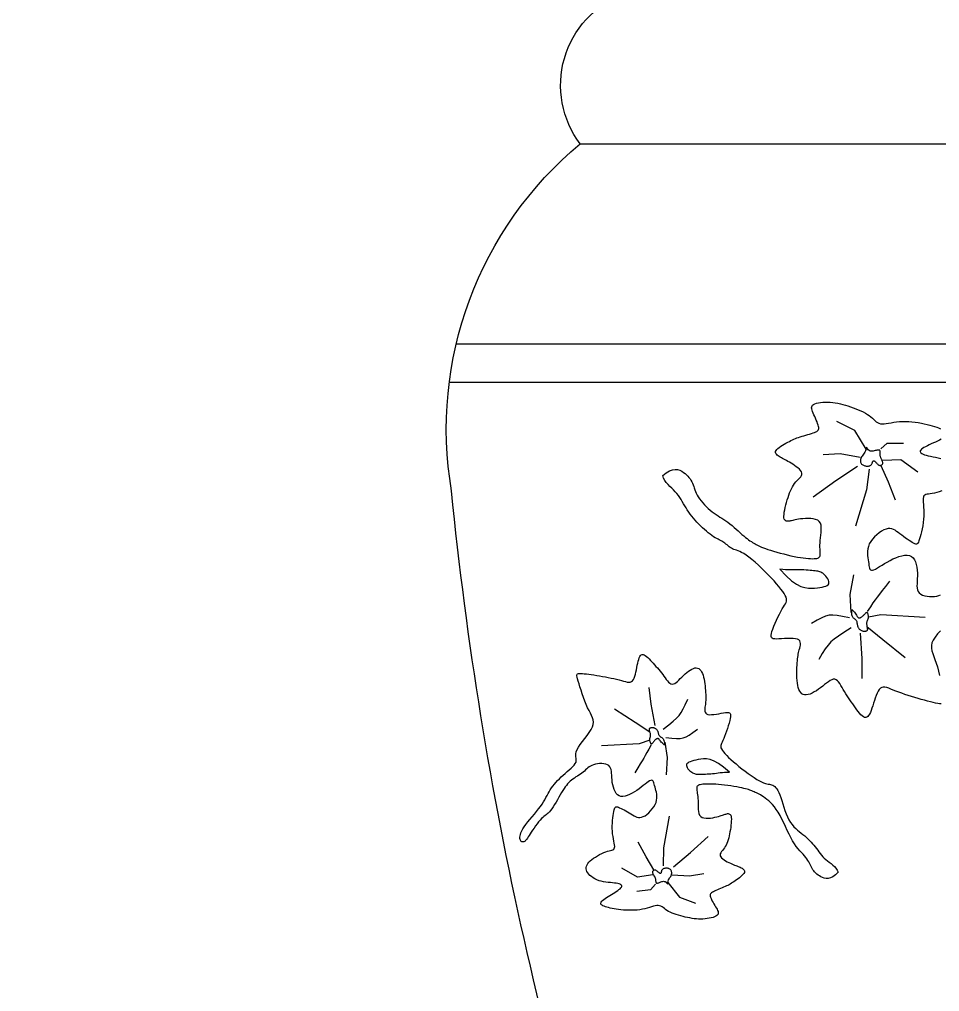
# Model space of a CAD drawing. Extents: x 334 to 2803, y 1760 to 5162.
# Drawn here: x 1156.3 to 1275, y 2447 to 2572.2 of the extents above; entities that cross this region are included whole.
import ezdxf

# ---------------------------------------------------------------- set-up
doc = ezdxf.new("R2010")
doc.units = 0
doc.header["$LTSCALE"] = 10
doc.header["$MEASUREMENT"] = 0
for name, color, linetype in [('3', 3, 'CONTINUOUS'), ('4', 4, 'CONTINUOUS'), ('BH', 3, 'CONTINUOUS')]:
    doc.layers.add(name, color=color, linetype=linetype)

# ---------------------------------------------------------------- blocks, each defined once
blk = doc.blocks.new('FH12E026')
at = {"layer": '3'}
for p, q in [((30.093, 151.967), (77.845, 151.967)), ((20.097, 135.87), (87.841, 135.87)), ((19.536, 132.781), (88.402, 132.781))]:
    blk.add_line(p, q, dxfattribs=at)
for points in [[(36.736, 125.249), (37.022, 125.479), (37.283, 125.631), (37.52, 125.716), (37.735, 125.744), (37.929, 125.726), (38.105, 125.673), (38.264, 125.595), (38.407, 125.503), (38.537, 125.406), (38.653, 125.306), (38.758, 125.202), (38.852, 125.095), (38.936, 124.985), (39.01, 124.871), (39.076, 124.753), (39.134, 124.632), (39.185, 124.508), (39.233, 124.38), (39.28, 124.249), (39.329, 124.114), (39.383, 123.974), (39.445, 123.831), (39.519, 123.683), (39.606, 123.531), (39.71, 123.375), (39.828, 123.217), (39.959, 123.058), (40.1, 122.901), (40.249, 122.748), (40.403, 122.601), (40.561, 122.462), (40.72, 122.334), (40.879, 122.217), (41.037, 122.109), (41.194, 122.008), (41.352, 121.91), (41.51, 121.812), (41.669, 121.711), (41.83, 121.603), (41.992, 121.487), (42.156, 121.358), (42.322, 121.221), (42.487, 121.078), (42.651, 120.932), (42.811, 120.786), (42.968, 120.644), (43.119, 120.51), (43.264, 120.386), (43.401, 120.274), (43.53, 120.175), (43.653, 120.087), (43.769, 120.007), (43.88, 119.936), (43.986, 119.872), (44.087, 119.812), (44.184, 119.756), (44.279, 119.703), (44.374, 119.651), (44.474, 119.599), (44.584, 119.546), (44.707, 119.492), (44.848, 119.435), (45.012, 119.374), (45.201, 119.309), (45.42, 119.238), (45.664, 119.164), (45.927, 119.087), (46.204, 119.011), (46.488, 118.936), (46.775, 118.865), (47.059, 118.799), (47.333, 118.74), (47.594, 118.69), (47.839, 118.649), (48.067, 118.616), (48.279, 118.59), (48.474, 118.572), (48.65, 118.561), (48.807, 118.557), (48.944, 118.559), (49.061, 118.566), (49.159, 118.581), (49.24, 118.603), (49.304, 118.634), (49.354, 118.676), (49.39, 118.729), (49.414, 118.794), (49.428, 118.873), (49.433, 118.967), (49.432, 119.075), (49.426, 119.198), (49.419, 119.334), (49.413, 119.486), (49.411, 119.651), (49.415, 119.83), (49.428, 120.023), (49.451, 120.228), (49.478, 120.441), (49.503, 120.656), (49.519, 120.867), (49.519, 121.067), (49.496, 121.251), (49.444, 121.413), (49.356, 121.547), (49.227, 121.649), (49.063, 121.72), (48.873, 121.766), (48.667, 121.791), (48.452, 121.797), (48.237, 121.79), (48.03, 121.774), (47.842, 121.753), (47.677, 121.73), (47.535, 121.706), (47.413, 121.682), (47.306, 121.659), (47.212, 121.637), (47.126, 121.617), (47.047, 121.599), (46.97, 121.583), (46.892, 121.572), (46.816, 121.567), (46.743, 121.572), (46.676, 121.589), (46.617, 121.623), (46.568, 121.675), (46.531, 121.75), (46.509, 121.85), (46.504, 121.976), (46.514, 122.127), (46.536, 122.298), (46.57, 122.483), (46.613, 122.68), (46.663, 122.882), (46.718, 123.087), (46.776, 123.289), (46.836, 123.485), (46.898, 123.674), (46.963, 123.855), (47.032, 124.027), (47.106, 124.191), (47.186, 124.344), (47.274, 124.488), (47.369, 124.62), (47.473, 124.742), (47.579, 124.854), (47.683, 124.959), (47.778, 125.059), (47.858, 125.155), (47.918, 125.25), (47.951, 125.345), (47.951, 125.443), (47.914, 125.545), (47.845, 125.649), (47.749, 125.755), (47.633, 125.86), (47.502, 125.963), (47.361, 126.062), (47.219, 126.156), (47.079, 126.242), (46.947, 126.319), (46.823, 126.389), (46.707, 126.452), (46.597, 126.511), (46.493, 126.566), (46.394, 126.619), (46.299, 126.672), (46.207, 126.725), (46.118, 126.781), (46.034, 126.839), (45.961, 126.9), (45.901, 126.964), (45.858, 127.032), (45.835, 127.103), (45.837, 127.178), (45.868, 127.258), (45.928, 127.342), (46.015, 127.428), (46.124, 127.517), (46.249, 127.606), (46.386, 127.693), (46.528, 127.778), (46.672, 127.86), (46.812, 127.935), (46.944, 128.005), (47.07, 128.068), (47.191, 128.126), (47.31, 128.18), (47.43, 128.231), (47.553, 128.279), (47.681, 128.325), (47.818, 128.371), (47.963, 128.416), (48.115, 128.461), (48.27, 128.506), (48.425, 128.551), (48.575, 128.595), (48.718, 128.638), (48.851, 128.68), (48.968, 128.722), (49.068, 128.762), (49.15, 128.804), (49.215, 128.849), (49.263, 128.9), (49.295, 128.959), (49.31, 129.028), (49.31, 129.11), (49.295, 129.206), (49.265, 129.318), (49.224, 129.444), (49.173, 129.579), (49.115, 129.721), (49.053, 129.866), (48.99, 130.011), (48.929, 130.15), (48.871, 130.283), (48.821, 130.404), (48.78, 130.515), (48.751, 130.615), (48.738, 130.706), (48.743, 130.788), (48.769, 130.861), (48.819, 130.926), (48.895, 130.984), (49, 131.035), (49.131, 131.079), (49.284, 131.115), (49.454, 131.143), (49.639, 131.163), (49.834, 131.173), (50.035, 131.174), (50.24, 131.166), (50.444, 131.147), (50.647, 131.119), (50.85, 131.082), (51.053, 131.037), (51.256, 130.985), (51.461, 130.926), (51.667, 130.861), (51.875, 130.791), (52.084, 130.716), (52.294, 130.637), (52.5, 130.553), (52.7, 130.466), (52.892, 130.374), (53.072, 130.279), (53.239, 130.18), (53.389, 130.077), (53.521, 129.971), (53.638, 129.866), (53.745, 129.764), (53.846, 129.669), (53.946, 129.583), (54.05, 129.512), (54.161, 129.458), (54.285, 129.424), (54.425, 129.412), (54.581, 129.42), (54.753, 129.442), (54.939, 129.473), (55.139, 129.51), (55.351, 129.548), (55.575, 129.581), (55.811, 129.605), (56.056, 129.617), (56.309, 129.616), (56.566, 129.604), (56.825, 129.582), (57.083, 129.552), (57.337, 129.515), (57.584, 129.472), (57.821, 129.424), (58.047, 129.372), (58.259, 129.318), (58.459, 129.261), (58.645, 129.203), (58.818, 129.143), (58.976, 129.083), (59.121, 129.023)], [(59.188, 128.186), (59.04, 128.109), (58.881, 128.031), (58.716, 127.952), (58.548, 127.875), (58.381, 127.798), (58.219, 127.723), (58.064, 127.649), (57.921, 127.577), (57.793, 127.506), (57.683, 127.438), (57.594, 127.371), (57.531, 127.306), (57.495, 127.244), (57.487, 127.184), (57.505, 127.127), (57.55, 127.072), (57.621, 127.02), (57.716, 126.971), (57.836, 126.925), (57.979, 126.883), (58.144, 126.843), (58.327, 126.805), (58.525, 126.765), (58.731, 126.721), (58.943, 126.671), (59.156, 126.612)], [(59.227, 124.023), (59.021, 123.947), (58.822, 123.883), (58.633, 123.834), (58.459, 123.8), (58.302, 123.778), (58.163, 123.76), (58.041, 123.742), (57.938, 123.715), (57.855, 123.676), (57.791, 123.616), (57.749, 123.531), (57.727, 123.416), (57.722, 123.272), (57.729, 123.103), (57.744, 122.911), (57.762, 122.7), (57.778, 122.473), (57.787, 122.233), (57.785, 121.983), (57.768, 121.726), (57.739, 121.467), (57.698, 121.211), (57.65, 120.963), (57.597, 120.728), (57.542, 120.509), (57.486, 120.313), (57.434, 120.144), (57.386, 120.005), (57.341, 119.897), (57.296, 119.817), (57.248, 119.764), (57.193, 119.737), (57.129, 119.734), (57.053, 119.753), (56.962, 119.793), (56.853, 119.852), (56.73, 119.927), (56.595, 120.016), (56.451, 120.115), (56.303, 120.221), (56.153, 120.332), (56.004, 120.444), (55.859, 120.555), (55.722, 120.661), (55.59, 120.758), (55.459, 120.843), (55.328, 120.912), (55.193, 120.96), (55.05, 120.984), (54.898, 120.979), (54.733, 120.942), (54.554, 120.87), (54.365, 120.767), (54.172, 120.637), (53.984, 120.484), (53.804, 120.314), (53.641, 120.131), (53.501, 119.939), (53.389, 119.744), (53.31, 119.55), (53.262, 119.358), (53.238, 119.169), (53.234, 118.984), (53.245, 118.804), (53.266, 118.63), (53.291, 118.463), (53.316, 118.305), (53.337, 118.155), (53.355, 118.018), (53.376, 117.897), (53.402, 117.793), (53.438, 117.712), (53.488, 117.655), (53.555, 117.625), (53.643, 117.627), (53.755, 117.661), (53.89, 117.724), (54.046, 117.811), (54.22, 117.916), (54.411, 118.034), (54.616, 118.16), (54.833, 118.288), (55.06, 118.413), (55.295, 118.531), (55.533, 118.636), (55.77, 118.724), (56.002, 118.79), (56.223, 118.829), (56.429, 118.837), (56.617, 118.809), (56.78, 118.74), (56.916, 118.628), (57.026, 118.477), (57.112, 118.296), (57.176, 118.09), (57.222, 117.867), (57.25, 117.634), (57.263, 117.399), (57.264, 117.167), (57.256, 116.946), (57.243, 116.738), (57.232, 116.542), (57.228, 116.361), (57.238, 116.195), (57.268, 116.046), (57.323, 115.914), (57.41, 115.8), (57.532, 115.705), (57.684, 115.629), (57.859, 115.572), (58.05, 115.532), (58.249, 115.51), (58.45, 115.506), (58.645, 115.518), (58.827, 115.546), (58.99, 115.59), (59.136, 115.647)], [(59.125, 112.749), (58.893, 112.491), (58.691, 112.24), (58.536, 112.001), (58.438, 111.777), (58.393, 111.564), (58.393, 111.355), (58.43, 111.143), (58.495, 110.924), (58.58, 110.689), (58.677, 110.433), (58.778, 110.15), (58.876, 109.835), (58.968, 109.497), (59.054, 109.146)], [(59.178, 106.859), (59.051, 106.873), (58.897, 106.899), (58.721, 106.933), (58.524, 106.977), (58.309, 107.028), (58.078, 107.087), (57.834, 107.152), (57.579, 107.222), (57.317, 107.297), (57.05, 107.375), (56.781, 107.457), (56.515, 107.541), (56.253, 107.627), (56, 107.714), (55.759, 107.801), (55.532, 107.887), (55.323, 107.972), (55.131, 108.051), (54.956, 108.118), (54.795, 108.17), (54.649, 108.201), (54.516, 108.205), (54.395, 108.179), (54.285, 108.117), (54.185, 108.016), (54.095, 107.881), (54.012, 107.718), (53.935, 107.533), (53.864, 107.334), (53.796, 107.127), (53.731, 106.918), (53.667, 106.714), (53.604, 106.52), (53.539, 106.341), (53.473, 106.181), (53.405, 106.041), (53.335, 105.925), (53.26, 105.837), (53.182, 105.781), (53.098, 105.758), (53.009, 105.771), (52.915, 105.818), (52.816, 105.893), (52.713, 105.992), (52.607, 106.112), (52.499, 106.246), (52.387, 106.392), (52.274, 106.544), (52.16, 106.7), (52.046, 106.857), (51.932, 107.017), (51.819, 107.18), (51.707, 107.344), (51.598, 107.511), (51.492, 107.68), (51.39, 107.851), (51.292, 108.024), (51.197, 108.193), (51.104, 108.354), (51.01, 108.501), (50.915, 108.629), (50.816, 108.732), (50.713, 108.805), (50.603, 108.843), (50.486, 108.842), (50.36, 108.805), (50.228, 108.739), (50.088, 108.65), (49.942, 108.542), (49.789, 108.421), (49.63, 108.294), (49.465, 108.166), (49.294, 108.041), (49.121, 107.925), (48.947, 107.82), (48.776, 107.73), (48.61, 107.658), (48.451, 107.608), (48.303, 107.582), (48.169, 107.585), (48.049, 107.618), (47.945, 107.681), (47.855, 107.771), (47.778, 107.886), (47.714, 108.022), (47.661, 108.179), (47.619, 108.352), (47.587, 108.541), (47.565, 108.741), (47.55, 108.951), (47.542, 109.165), (47.54, 109.38), (47.544, 109.592), (47.552, 109.798), (47.562, 109.993), (47.575, 110.174), (47.59, 110.338), (47.605, 110.487), (47.623, 110.623), (47.642, 110.75), (47.664, 110.871), (47.688, 110.989), (47.715, 111.106), (47.745, 111.227), (47.777, 111.351), (47.807, 111.478), (47.828, 111.603), (47.834, 111.723), (47.819, 111.833), (47.777, 111.931), (47.702, 112.012), (47.587, 112.074), (47.43, 112.112), (47.238, 112.132), (47.02, 112.136), (46.788, 112.13), (46.551, 112.117), (46.32, 112.102), (46.105, 112.091), (45.916, 112.086), (45.761, 112.092), (45.641, 112.112), (45.553, 112.149), (45.497, 112.207), (45.469, 112.287), (45.468, 112.392), (45.493, 112.526), (45.541, 112.691), (45.61, 112.888), (45.697, 113.11), (45.797, 113.35), (45.907, 113.598), (46.023, 113.846), (46.14, 114.086), (46.255, 114.308), (46.364, 114.505), (46.463, 114.671), (46.55, 114.809), (46.621, 114.927), (46.676, 115.032), (46.711, 115.129), (46.725, 115.227), (46.715, 115.331), (46.679, 115.449), (46.615, 115.586), (46.524, 115.742), (46.407, 115.916), (46.266, 116.107), (46.101, 116.313), (45.914, 116.533), (45.707, 116.766), (45.48, 117.01), (45.236, 117.264), (44.979, 117.522), (44.714, 117.778), (44.448, 118.028), (44.184, 118.264), (43.93, 118.482), (43.69, 118.675), (43.47, 118.837), (43.273, 118.965), (43.098, 119.063), (42.943, 119.136), (42.805, 119.191), (42.681, 119.233), (42.569, 119.269), (42.465, 119.304), (42.367, 119.345), (42.274, 119.396), (42.183, 119.455), (42.094, 119.521), (42.007, 119.592), (41.921, 119.663), (41.836, 119.735), (41.751, 119.803), (41.665, 119.865), (41.578, 119.921), (41.489, 119.971), (41.396, 120.019), (41.299, 120.068), (41.196, 120.12), (41.086, 120.178), (40.968, 120.246), (40.841, 120.325), (40.705, 120.418), (40.56, 120.525), (40.409, 120.643), (40.254, 120.771), (40.097, 120.908), (39.939, 121.052), (39.783, 121.201), (39.63, 121.354), (39.483, 121.509), (39.342, 121.666), (39.206, 121.826), (39.076, 121.987), (38.952, 122.15), (38.833, 122.315), (38.72, 122.481), (38.613, 122.648), (38.511, 122.816), (38.412, 122.985), (38.314, 123.153), (38.215, 123.319), (38.111, 123.482), (38.002, 123.643), (37.883, 123.798), (37.753, 123.949), (37.611, 124.094), (37.461, 124.236), (37.31, 124.38), (37.163, 124.529), (37.026, 124.686), (36.905, 124.856), (36.806, 125.043), (36.736, 125.249)], [(53.147, 127.374), (52.214, 128.879), (50.761, 129.605)], [(54.321, 127.391), (54.83, 127.863), (56.138, 127.863)], [(52.644, 126.697), (51.051, 126.992), (49.671, 126.919)], [(53.173, 127.534), (53.138, 127.377), (53.093, 127.246), (53.039, 127.136), (52.98, 127.043), (52.92, 126.962), (52.86, 126.891), (52.805, 126.823), (52.758, 126.757), (52.721, 126.688), (52.694, 126.616), (52.677, 126.544), (52.669, 126.473), (52.671, 126.404), (52.682, 126.338), (52.701, 126.277), (52.729, 126.223), (52.764, 126.176), (52.807, 126.136), (52.855, 126.103), (52.908, 126.076), (52.964, 126.055), (53.023, 126.038), (53.083, 126.027), (53.143, 126.019), (53.203, 126.015), (53.261, 126.014), (53.316, 126.018), (53.369, 126.026), (53.419, 126.039), (53.464, 126.057), (53.505, 126.081), (53.539, 126.11), (53.568, 126.145), (53.592, 126.185), (53.611, 126.226), (53.628, 126.269), (53.643, 126.31), (53.657, 126.348), (53.671, 126.381), (53.687, 126.408), (53.706, 126.426), (53.727, 126.436), (53.75, 126.438), (53.775, 126.433), (53.802, 126.421), (53.83, 126.403), (53.86, 126.378), (53.892, 126.348), (53.924, 126.312), (53.957, 126.274), (53.992, 126.234), (54.027, 126.194), (54.065, 126.157), (54.103, 126.124), (54.144, 126.097), (54.186, 126.079), (54.229, 126.07), (54.273, 126.07), (54.316, 126.078), (54.357, 126.095), (54.393, 126.117), (54.424, 126.146), (54.448, 126.18), (54.464, 126.218), (54.471, 126.259), (54.469, 126.302), (54.46, 126.348), (54.446, 126.395), (54.428, 126.443), (54.407, 126.491), (54.385, 126.538), (54.364, 126.584), (54.343, 126.628), (54.325, 126.67), (54.308, 126.712), (54.294, 126.754), (54.283, 126.796), (54.274, 126.84), (54.267, 126.885), (54.264, 126.933), (54.264, 126.983), (54.266, 127.035), (54.267, 127.087), (54.268, 127.136), (54.265, 127.182), (54.258, 127.224), (54.245, 127.258), (54.224, 127.284), (54.194, 127.3), (54.156, 127.308), (54.11, 127.308), (54.057, 127.301), (53.998, 127.29), (53.932, 127.275), (53.861, 127.258), (53.786, 127.24), (53.707, 127.222), (53.626, 127.21), (53.543, 127.208), (53.462, 127.222), (53.382, 127.256), (53.307, 127.316), (53.236, 127.407), (53.173, 127.534)], [(54.467, 126.483), (55.92, 126.556), (57.301, 125.54)], [(52.432, 125.975), (50.688, 124.814), (48.871, 123.507)], [(53.377, 125.758), (53.159, 124.088), (52.287, 121.184)], [(54.321, 126.048), (54.903, 124.741), (55.484, 123.289)], [(46.182, 117.7), (46.674, 117.174), (47.115, 116.783), (47.512, 116.507), (47.867, 116.327), (48.188, 116.225), (48.477, 116.181), (48.739, 116.177), (48.98, 116.193), (49.203, 116.215), (49.407, 116.239), (49.589, 116.269), (49.749, 116.304), (49.884, 116.348), (49.992, 116.4), (50.071, 116.463), (50.119, 116.538), (50.135, 116.626), (50.123, 116.724), (50.087, 116.828), (50.032, 116.934), (49.964, 117.04), (49.885, 117.14), (49.802, 117.233), (49.719, 117.312), (49.639, 117.377), (49.562, 117.429), (49.484, 117.468), (49.404, 117.498), (49.32, 117.521), (49.228, 117.539), (49.128, 117.553), (49.017, 117.567), (48.892, 117.581), (48.755, 117.595), (48.608, 117.61), (48.453, 117.623), (48.29, 117.635), (48.122, 117.646), (47.949, 117.653), (47.775, 117.657), (47.6, 117.658), (47.422, 117.656), (47.239, 117.654), (47.049, 117.653), (46.851, 117.656), (46.642, 117.663), (46.42, 117.677), (46.182, 117.7)], [(51.923, 114.215), (51.851, 115.667), (52.141, 117.264)], [(53.235, 114.307), (53.5, 114.687), (53.711, 114.988), (53.89, 115.239), (54.058, 115.47), (54.237, 115.708), (54.447, 115.983), (54.711, 116.322), (55.048, 116.756)], [(51.978, 114.477), (52.093, 114.356), (52.183, 114.25), (52.253, 114.158), (52.307, 114.079), (52.347, 114.011), (52.378, 113.954), (52.404, 113.908), (52.428, 113.87), (52.453, 113.841), (52.481, 113.819), (52.51, 113.804), (52.541, 113.795), (52.573, 113.793), (52.605, 113.795), (52.639, 113.802), (52.673, 113.813), (52.707, 113.828), (52.741, 113.846), (52.775, 113.868), (52.809, 113.892), (52.843, 113.92), (52.878, 113.951), (52.912, 113.984), (52.947, 114.02), (52.981, 114.059), (53.015, 114.098), (53.048, 114.136), (53.081, 114.17), (53.112, 114.198), (53.141, 114.219), (53.167, 114.231), (53.192, 114.23), (53.213, 114.217), (53.232, 114.192), (53.248, 114.158), (53.262, 114.117), (53.273, 114.071), (53.281, 114.023), (53.288, 113.973), (53.292, 113.926), (53.294, 113.882), (53.294, 113.841), (53.292, 113.804), (53.288, 113.768), (53.282, 113.735), (53.274, 113.703), (53.265, 113.672), (53.253, 113.641), (53.24, 113.61), (53.225, 113.578), (53.211, 113.545), (53.197, 113.51), (53.186, 113.473), (53.176, 113.432), (53.17, 113.388), (53.168, 113.339), (53.171, 113.286), (53.178, 113.229), (53.187, 113.17), (53.198, 113.111), (53.209, 113.052), (53.219, 112.996), (53.226, 112.943), (53.231, 112.896), (53.23, 112.854), (53.226, 112.819), (53.216, 112.79), (53.203, 112.766), (53.185, 112.746), (53.163, 112.73), (53.138, 112.717), (53.108, 112.708), (53.075, 112.701), (53.039, 112.696), (53, 112.695), (52.959, 112.697), (52.916, 112.702), (52.872, 112.711), (52.827, 112.725), (52.781, 112.743), (52.736, 112.765), (52.692, 112.793), (52.649, 112.825), (52.608, 112.861), (52.571, 112.903), (52.537, 112.948), (52.507, 112.998), (52.483, 113.051), (52.465, 113.109), (52.45, 113.169), (52.439, 113.231), (52.43, 113.292), (52.42, 113.353), (52.41, 113.41), (52.397, 113.464), (52.38, 113.512), (52.358, 113.553), (52.332, 113.589), (52.302, 113.621), (52.269, 113.65), (52.233, 113.677), (52.197, 113.704), (52.159, 113.731), (52.122, 113.76), (52.086, 113.794), (52.052, 113.834), (52.022, 113.887), (51.998, 113.955), (51.979, 114.044), (51.969, 114.158), (51.968, 114.301), (51.978, 114.477)], [(51.778, 113.78), (51.224, 113.898), (50.79, 113.977), (50.442, 114.012), (50.143, 113.997), (49.858, 113.928), (49.55, 113.8), (49.185, 113.607), (48.726, 113.344)], [(53.311, 113.868), (54.321, 114.07), (57.882, 113.852)], [(51.923, 112.981), (51.346, 112.619), (50.901, 112.329), (50.559, 112.081), (50.288, 111.847), (50.058, 111.595), (49.839, 111.297), (49.598, 110.922), (49.307, 110.44)], [(53.199, 113.104), (54.467, 112.037), (56.283, 110.585)], [(52.65, 112.545), (52.795, 110.513), (52.795, 108.916)], [(50.876, 93.314), (50.655, 93.091), (50.449, 92.936), (50.256, 92.841), (50.076, 92.796), (49.909, 92.793), (49.754, 92.821), (49.612, 92.871), (49.481, 92.935), (49.362, 93.005), (49.253, 93.079), (49.154, 93.157), (49.064, 93.239), (48.982, 93.325), (48.908, 93.414), (48.84, 93.507), (48.779, 93.604), (48.723, 93.705), (48.67, 93.809), (48.618, 93.916), (48.563, 94.026), (48.503, 94.139), (48.436, 94.255), (48.36, 94.373), (48.271, 94.494), (48.168, 94.617), (48.052, 94.746), (47.925, 94.884), (47.79, 95.035), (47.649, 95.201), (47.503, 95.387), (47.355, 95.595), (47.208, 95.829), (47.062, 96.092), (46.917, 96.376), (46.774, 96.675), (46.63, 96.981), (46.486, 97.288), (46.341, 97.587), (46.194, 97.871), (46.045, 98.132), (45.893, 98.366), (45.739, 98.573), (45.585, 98.754), (45.432, 98.913), (45.281, 99.052), (45.134, 99.173), (44.992, 99.278), (44.858, 99.371), (44.73, 99.452), (44.611, 99.524), (44.498, 99.587), (44.391, 99.642), (44.29, 99.692), (44.194, 99.737), (44.102, 99.777), (44.014, 99.815), (43.929, 99.852), (43.843, 99.887), (43.753, 99.921), (43.654, 99.955), (43.544, 99.989), (43.419, 100.024), (43.274, 100.059), (43.107, 100.097), (42.914, 100.135), (42.7, 100.175), (42.469, 100.214), (42.226, 100.252), (41.977, 100.288), (41.727, 100.32), (41.479, 100.349), (41.241, 100.372), (41.014, 100.389), (40.802, 100.4), (40.605, 100.406), (40.422, 100.407), (40.255, 100.403), (40.105, 100.395), (39.971, 100.384), (39.855, 100.369), (39.756, 100.351), (39.674, 100.33), (39.608, 100.303), (39.556, 100.27), (39.518, 100.23), (39.492, 100.181), (39.478, 100.123), (39.474, 100.055), (39.479, 99.975), (39.491, 99.883), (39.507, 99.78), (39.526, 99.664), (39.546, 99.536), (39.564, 99.396), (39.578, 99.244), (39.586, 99.078), (39.586, 98.902), (39.584, 98.718), (39.584, 98.533), (39.591, 98.353), (39.61, 98.183), (39.647, 98.028), (39.708, 97.896), (39.796, 97.791), (39.916, 97.717), (40.061, 97.672), (40.227, 97.651), (40.405, 97.651), (40.588, 97.666), (40.77, 97.693), (40.944, 97.727), (41.102, 97.763), (41.24, 97.799), (41.358, 97.833), (41.46, 97.865), (41.548, 97.895), (41.626, 97.923), (41.696, 97.949), (41.762, 97.972), (41.826, 97.992), (41.891, 98.009), (41.955, 98.021), (42.017, 98.024), (42.076, 98.016), (42.13, 97.993), (42.177, 97.953), (42.215, 97.894), (42.243, 97.811), (42.26, 97.704), (42.267, 97.575), (42.264, 97.428), (42.253, 97.267), (42.236, 97.096), (42.213, 96.919), (42.187, 96.739), (42.157, 96.562), (42.125, 96.39), (42.091, 96.223), (42.053, 96.063), (42.011, 95.91), (41.964, 95.764), (41.911, 95.626), (41.851, 95.496), (41.782, 95.374), (41.706, 95.26), (41.627, 95.154), (41.549, 95.055), (41.478, 94.961), (41.419, 94.872), (41.378, 94.785), (41.359, 94.701), (41.369, 94.618), (41.41, 94.535), (41.479, 94.453), (41.57, 94.373), (41.679, 94.295), (41.801, 94.22), (41.93, 94.149), (42.06, 94.084), (42.187, 94.025), (42.307, 93.972), (42.419, 93.925), (42.523, 93.882), (42.622, 93.843), (42.716, 93.806), (42.806, 93.771), (42.892, 93.735), (42.975, 93.699), (43.056, 93.66), (43.132, 93.619), (43.201, 93.574), (43.258, 93.525), (43.301, 93.472), (43.327, 93.414), (43.333, 93.35), (43.315, 93.279), (43.272, 93.202), (43.206, 93.12), (43.122, 93.034), (43.025, 92.947), (42.917, 92.859), (42.804, 92.773), (42.69, 92.69), (42.579, 92.612), (42.473, 92.54), (42.373, 92.474), (42.275, 92.413), (42.179, 92.355), (42.082, 92.301), (41.983, 92.248), (41.878, 92.196), (41.767, 92.144), (41.648, 92.091), (41.523, 92.038), (41.396, 91.985), (41.269, 91.932), (41.145, 91.88), (41.028, 91.829), (40.92, 91.781), (40.824, 91.734), (40.743, 91.69), (40.677, 91.646), (40.626, 91.601), (40.591, 91.554), (40.569, 91.501), (40.563, 91.44), (40.571, 91.371), (40.593, 91.291), (40.629, 91.198), (40.677, 91.096), (40.734, 90.985), (40.797, 90.87), (40.863, 90.753), (40.931, 90.637), (40.997, 90.524), (41.058, 90.418), (41.113, 90.319), (41.159, 90.229), (41.193, 90.147), (41.213, 90.071), (41.216, 90.001), (41.201, 89.936), (41.165, 89.876), (41.106, 89.819), (41.022, 89.766), (40.915, 89.716), (40.789, 89.67), (40.647, 89.63), (40.492, 89.595), (40.327, 89.567), (40.156, 89.547), (39.982, 89.534), (39.807, 89.53), (39.631, 89.534), (39.455, 89.546), (39.279, 89.564), (39.101, 89.589), (38.921, 89.619), (38.74, 89.654), (38.556, 89.693), (38.371, 89.737), (38.186, 89.783), (38.002, 89.834), (37.824, 89.889), (37.652, 89.948), (37.489, 90.012), (37.338, 90.08), (37.201, 90.152), (37.079, 90.229), (36.969, 90.307), (36.868, 90.384), (36.773, 90.455), (36.679, 90.517), (36.585, 90.568), (36.485, 90.603), (36.376, 90.62), (36.256, 90.616), (36.124, 90.594), (35.98, 90.559), (35.825, 90.514), (35.659, 90.463), (35.482, 90.411), (35.295, 90.361), (35.097, 90.317), (34.89, 90.283), (34.675, 90.26), (34.456, 90.245), (34.234, 90.238), (34.012, 90.238), (33.792, 90.245), (33.578, 90.258), (33.372, 90.276), (33.176, 90.297), (32.99, 90.323), (32.815, 90.351), (32.651, 90.383), (32.499, 90.417), (32.358, 90.452), (32.229, 90.489), (32.113, 90.527), (32.01, 90.565), (31.921, 90.605), (31.847, 90.646), (31.791, 90.69), (31.753, 90.737), (31.736, 90.788), (31.74, 90.843), (31.768, 90.904), (31.819, 90.97), (31.892, 91.04), (31.984, 91.115), (32.09, 91.193), (32.209, 91.274), (32.336, 91.355), (32.469, 91.438), (32.604, 91.52), (32.738, 91.602), (32.869, 91.681), (32.993, 91.759), (33.107, 91.834), (33.209, 91.907), (33.296, 91.976), (33.365, 92.041), (33.413, 92.102), (33.437, 92.159), (33.438, 92.211), (33.417, 92.258), (33.373, 92.3), (33.308, 92.337), (33.222, 92.369), (33.116, 92.396), (32.991, 92.418), (32.847, 92.436), (32.687, 92.451), (32.516, 92.466), (32.336, 92.483), (32.151, 92.504), (31.965, 92.534), (31.78, 92.573), (31.602, 92.624), (31.432, 92.689), (31.273, 92.766), (31.126, 92.854), (30.992, 92.951), (30.875, 93.053), (30.774, 93.16), (30.692, 93.268), (30.63, 93.376), (30.589, 93.483), (30.57, 93.587), (30.572, 93.69), (30.596, 93.793), (30.641, 93.896), (30.706, 93.999), (30.792, 94.103), (30.899, 94.209), (31.025, 94.317), (31.167, 94.425), (31.322, 94.53), (31.485, 94.632), (31.652, 94.726), (31.819, 94.811), (31.983, 94.885), (32.138, 94.945), (32.282, 94.99), (32.414, 95.024), (32.531, 95.053), (32.632, 95.081), (32.717, 95.113), (32.784, 95.155), (32.832, 95.211), (32.86, 95.288), (32.867, 95.388), (32.857, 95.51), (32.835, 95.653), (32.803, 95.815), (32.768, 95.992), (32.732, 96.184), (32.701, 96.387), (32.678, 96.6), (32.667, 96.819), (32.667, 97.042), (32.677, 97.263), (32.693, 97.479), (32.715, 97.684), (32.741, 97.875), (32.769, 98.047), (32.797, 98.196), (32.824, 98.318), (32.852, 98.415), (32.882, 98.487), (32.919, 98.537), (32.962, 98.565), (33.016, 98.574), (33.083, 98.565), (33.164, 98.54), (33.262, 98.5), (33.374, 98.448), (33.498, 98.386), (33.629, 98.316), (33.766, 98.24), (33.904, 98.161), (34.041, 98.08), (34.175, 98), (34.302, 97.923), (34.424, 97.853), (34.543, 97.794), (34.661, 97.748), (34.781, 97.721), (34.904, 97.715), (35.033, 97.733), (35.169, 97.781), (35.315, 97.859), (35.465, 97.965), (35.616, 98.095), (35.761, 98.243), (35.897, 98.405), (36.018, 98.576), (36.118, 98.753), (36.195, 98.929), (36.242, 99.102), (36.265, 99.27), (36.266, 99.433), (36.252, 99.59), (36.225, 99.742), (36.19, 99.888), (36.152, 100.027), (36.116, 100.159), (36.084, 100.284), (36.055, 100.399), (36.025, 100.5), (35.993, 100.585), (35.954, 100.651), (35.907, 100.695), (35.847, 100.713), (35.772, 100.703), (35.68, 100.663), (35.572, 100.596), (35.448, 100.507), (35.31, 100.401), (35.16, 100.283), (34.998, 100.156), (34.826, 100.026), (34.645, 99.897), (34.457, 99.774), (34.265, 99.661), (34.072, 99.564), (33.882, 99.485), (33.698, 99.43), (33.523, 99.404), (33.362, 99.409), (33.216, 99.452), (33.09, 99.534), (32.982, 99.651), (32.891, 99.797), (32.816, 99.966), (32.756, 100.151), (32.709, 100.345), (32.675, 100.544), (32.651, 100.741), (32.637, 100.929), (32.628, 101.108), (32.618, 101.275), (32.604, 101.429), (32.579, 101.569), (32.539, 101.693), (32.48, 101.8), (32.395, 101.888), (32.282, 101.957), (32.145, 102.006), (31.991, 102.038), (31.825, 102.053), (31.653, 102.052), (31.482, 102.037), (31.318, 102.007), (31.166, 101.966), (31.032, 101.913), (30.913, 101.85), (30.807, 101.779), (30.708, 101.702), (30.614, 101.621), (30.522, 101.538), (30.428, 101.453), (30.328, 101.37), (30.22, 101.289), (30.105, 101.21), (29.984, 101.132), (29.861, 101.053), (29.737, 100.974), (29.615, 100.893), (29.495, 100.808), (29.381, 100.72), (29.274, 100.626), (29.172, 100.526), (29.075, 100.419), (28.98, 100.301), (28.885, 100.174), (28.79, 100.034), (28.692, 99.881), (28.59, 99.713), (28.482, 99.53), (28.37, 99.336), (28.256, 99.137), (28.14, 98.939), (28.026, 98.747), (27.913, 98.568), (27.805, 98.406), (27.703, 98.268), (27.607, 98.157), (27.516, 98.068), (27.429, 97.995), (27.343, 97.93), (27.255, 97.867), (27.164, 97.799), (27.068, 97.719), (26.964, 97.621), (26.851, 97.499), (26.731, 97.357), (26.608, 97.2), (26.484, 97.035), (26.362, 96.865), (26.246, 96.698), (26.138, 96.538), (26.042, 96.391), (25.959, 96.26), (25.889, 96.148), (25.828, 96.051), (25.775, 95.969), (25.727, 95.902), (25.682, 95.849), (25.637, 95.807), (25.591, 95.777), (25.541, 95.757), (25.489, 95.748), (25.437, 95.75), (25.387, 95.764), (25.34, 95.789), (25.298, 95.828), (25.263, 95.879), (25.238, 95.944), (25.224, 96.023), (25.223, 96.116), (25.236, 96.223), (25.265, 96.343), (25.313, 96.477), (25.38, 96.625), (25.469, 96.787), (25.58, 96.962), (25.715, 97.151), (25.87, 97.35), (26.038, 97.556), (26.213, 97.768), (26.392, 97.981), (26.566, 98.193), (26.732, 98.4), (26.883, 98.601), (27.015, 98.792), (27.13, 98.974), (27.233, 99.148), (27.326, 99.315), (27.413, 99.477), (27.499, 99.635), (27.585, 99.789), (27.678, 99.941), (27.778, 100.092), (27.887, 100.243), (28.004, 100.392), (28.13, 100.54), (28.264, 100.687), (28.405, 100.833), (28.554, 100.978), (28.71, 101.122), (28.872, 101.264), (29.035, 101.405), (29.195, 101.543), (29.345, 101.678), (29.481, 101.808), (29.597, 101.934), (29.687, 102.054), (29.747, 102.167), (29.772, 102.275), (29.772, 102.379), (29.757, 102.485), (29.738, 102.596), (29.725, 102.716), (29.728, 102.851), (29.76, 103.003), (29.829, 103.176), (29.943, 103.375), (30.094, 103.593), (30.269, 103.826), (30.455, 104.068), (30.641, 104.313), (30.813, 104.554), (30.959, 104.787), (31.068, 105.005), (31.129, 105.205), (31.147, 105.391), (31.126, 105.568), (31.075, 105.744), (30.998, 105.924), (30.903, 106.115), (30.795, 106.323), (30.682, 106.554), (30.569, 106.812), (30.457, 107.09), (30.35, 107.38), (30.248, 107.673), (30.152, 107.96), (30.066, 108.232), (29.99, 108.48), (29.926, 108.696), (29.875, 108.872), (29.839, 109.011), (29.82, 109.118), (29.819, 109.196), (29.837, 109.25), (29.876, 109.284), (29.937, 109.303), (30.022, 109.311), (30.132, 109.311), (30.264, 109.304), (30.417, 109.292), (30.589, 109.274), (30.777, 109.251), (30.979, 109.224), (31.192, 109.193), (31.415, 109.158), (31.645, 109.12), (31.88, 109.079), (32.116, 109.036), (32.35, 108.991), (32.581, 108.943), (32.804, 108.894), (33.018, 108.844), (33.219, 108.792), (33.405, 108.74), (33.575, 108.692), (33.731, 108.652), (33.873, 108.624), (34, 108.612), (34.113, 108.621), (34.214, 108.655), (34.301, 108.718), (34.376, 108.814), (34.439, 108.938), (34.494, 109.084), (34.541, 109.248), (34.582, 109.424), (34.62, 109.607), (34.654, 109.791), (34.689, 109.971), (34.724, 110.141), (34.761, 110.299), (34.802, 110.442), (34.846, 110.568), (34.895, 110.673), (34.949, 110.755), (35.01, 110.811), (35.079, 110.838), (35.156, 110.835), (35.241, 110.805), (35.332, 110.751), (35.429, 110.676), (35.53, 110.585), (35.636, 110.482), (35.745, 110.369), (35.855, 110.25), (35.967, 110.129), (36.08, 110.007), (36.192, 109.882), (36.304, 109.755), (36.415, 109.626), (36.524, 109.495), (36.63, 109.362), (36.734, 109.226), (36.834, 109.089), (36.931, 108.955), (37.026, 108.827), (37.12, 108.711), (37.213, 108.612), (37.307, 108.534), (37.402, 108.482), (37.499, 108.46), (37.599, 108.473), (37.701, 108.516), (37.807, 108.585), (37.917, 108.675), (38.031, 108.781), (38.149, 108.898), (38.272, 109.022), (38.4, 109.147), (38.533, 109.269), (38.669, 109.384), (38.806, 109.491), (38.943, 109.584), (39.077, 109.661), (39.206, 109.719), (39.33, 109.756), (39.444, 109.766), (39.549, 109.749), (39.644, 109.706), (39.729, 109.638), (39.805, 109.549), (39.873, 109.439), (39.933, 109.311), (39.986, 109.168), (40.031, 109.011), (40.07, 108.843), (40.103, 108.666), (40.13, 108.485), (40.153, 108.303), (40.17, 108.122), (40.184, 107.946), (40.194, 107.78), (40.201, 107.625), (40.204, 107.484), (40.206, 107.356), (40.204, 107.239), (40.2, 107.129), (40.193, 107.024), (40.184, 106.921), (40.173, 106.819), (40.159, 106.714), (40.144, 106.605), (40.131, 106.494), (40.125, 106.386), (40.131, 106.284), (40.155, 106.192), (40.2, 106.113), (40.272, 106.051), (40.375, 106.01), (40.513, 105.992), (40.678, 105.995), (40.863, 106.012), (41.06, 106.04), (41.26, 106.074), (41.454, 106.109), (41.636, 106.14), (41.796, 106.162), (41.928, 106.172), (42.032, 106.167), (42.11, 106.144), (42.164, 106.101), (42.196, 106.035), (42.206, 105.946), (42.199, 105.83), (42.174, 105.685), (42.134, 105.511), (42.082, 105.314), (42.02, 105.1), (41.951, 104.879), (41.877, 104.657), (41.801, 104.442), (41.724, 104.241), (41.651, 104.063), (41.583, 103.913), (41.523, 103.787), (41.474, 103.68), (41.438, 103.586), (41.417, 103.5), (41.415, 103.415), (41.433, 103.328), (41.476, 103.231), (41.543, 103.121), (41.636, 102.997), (41.752, 102.861), (41.891, 102.713), (42.051, 102.554), (42.231, 102.385), (42.43, 102.207), (42.646, 102.022), (42.878, 101.83), (43.122, 101.636), (43.372, 101.444), (43.622, 101.258), (43.869, 101.083), (44.106, 100.923), (44.329, 100.782), (44.532, 100.666), (44.711, 100.576), (44.869, 100.51), (45.008, 100.463), (45.131, 100.43), (45.24, 100.406), (45.339, 100.387), (45.431, 100.367), (45.517, 100.342), (45.602, 100.307), (45.685, 100.259), (45.767, 100.196), (45.848, 100.114), (45.927, 100.01), (46.007, 99.882), (46.086, 99.727), (46.165, 99.541), (46.244, 99.324), (46.325, 99.082), (46.408, 98.822), (46.496, 98.551), (46.588, 98.279), (46.687, 98.011), (46.794, 97.757), (46.909, 97.524), (47.034, 97.317), (47.168, 97.135), (47.307, 96.973), (47.452, 96.828), (47.599, 96.697), (47.747, 96.574), (47.894, 96.457), (48.038, 96.341), (48.178, 96.224), (48.314, 96.104), (48.444, 95.981), (48.57, 95.857), (48.692, 95.731), (48.809, 95.602), (48.921, 95.472), (49.028, 95.341), (49.131, 95.208), (49.232, 95.074), (49.331, 94.941), (49.432, 94.81), (49.536, 94.681), (49.645, 94.555), (49.761, 94.435), (49.885, 94.32), (50.02, 94.21), (50.161, 94.104), (50.304, 93.996), (50.443, 93.884), (50.575, 93.764), (50.694, 93.631), (50.796, 93.482), (50.876, 93.314)], [(36.121, 105.116), (35.8, 106.829), (35.644, 108.185)], [(36.781, 104.817), (37.236, 105.181), (37.585, 105.47), (37.852, 105.714), (38.059, 105.94), (38.23, 106.176), (38.387, 106.451), (38.555, 106.793), (38.755, 107.23)], [(35.709, 104.588), (34.528, 105.371), (32.844, 106.427)], [(36.88, 103.541), (36.77, 103.632), (36.683, 103.714), (36.615, 103.785), (36.562, 103.847), (36.521, 103.901), (36.489, 103.946), (36.463, 103.983), (36.439, 104.012), (36.414, 104.035), (36.389, 104.051), (36.362, 104.061), (36.335, 104.065), (36.308, 104.064), (36.281, 104.059), (36.253, 104.05), (36.225, 104.037), (36.198, 104.021), (36.171, 104.002), (36.144, 103.981), (36.117, 103.956), (36.09, 103.93), (36.064, 103.9), (36.038, 103.868), (36.012, 103.834), (35.987, 103.798), (35.962, 103.762), (35.937, 103.726), (35.913, 103.694), (35.89, 103.667), (35.867, 103.646), (35.845, 103.634), (35.825, 103.632), (35.805, 103.641), (35.787, 103.66), (35.77, 103.688), (35.754, 103.721), (35.74, 103.759), (35.728, 103.8), (35.718, 103.841), (35.71, 103.881), (35.704, 103.918), (35.7, 103.953), (35.698, 103.985), (35.698, 104.015), (35.7, 104.044), (35.703, 104.072), (35.708, 104.1), (35.715, 104.127), (35.724, 104.154), (35.733, 104.183), (35.742, 104.212), (35.75, 104.243), (35.756, 104.276), (35.76, 104.312), (35.761, 104.35), (35.758, 104.391), (35.75, 104.436), (35.739, 104.484), (35.725, 104.533), (35.711, 104.583), (35.695, 104.631), (35.682, 104.678), (35.67, 104.722), (35.662, 104.762), (35.658, 104.797), (35.659, 104.827), (35.664, 104.853), (35.673, 104.875), (35.686, 104.894), (35.703, 104.909), (35.723, 104.922), (35.747, 104.934), (35.775, 104.943), (35.805, 104.95), (35.838, 104.955), (35.873, 104.958), (35.91, 104.957), (35.949, 104.954), (35.988, 104.947), (36.029, 104.936), (36.069, 104.921), (36.11, 104.902), (36.149, 104.879), (36.187, 104.852), (36.223, 104.82), (36.256, 104.785), (36.286, 104.746), (36.312, 104.703), (36.333, 104.656), (36.351, 104.606), (36.367, 104.554), (36.381, 104.503), (36.394, 104.453), (36.409, 104.405), (36.425, 104.361), (36.444, 104.322), (36.467, 104.288), (36.493, 104.26), (36.521, 104.236), (36.552, 104.215), (36.585, 104.195), (36.619, 104.176), (36.653, 104.157), (36.688, 104.135), (36.722, 104.111), (36.754, 104.08), (36.785, 104.038), (36.812, 103.982), (36.837, 103.908), (36.856, 103.813), (36.871, 103.692), (36.88, 103.541)], [(36.982, 104.153), (37.464, 104.106), (37.84, 104.081), (38.139, 104.086), (38.392, 104.127), (38.628, 104.213), (38.876, 104.352), (39.168, 104.552), (39.532, 104.82)], [(35.688, 103.928), (34.85, 103.658), (31.804, 103.497)], [(35.795, 103.563), (35.608, 103.215), (35.457, 102.938), (35.33, 102.707), (35.209, 102.495), (35.081, 102.275), (34.929, 102.021), (34.738, 101.707), (34.494, 101.306)], [(36.901, 103.769), (37.104, 102.542), (37.013, 101.157)], [(42.117, 101.368), (41.648, 101.766), (41.235, 102.056), (40.871, 102.252), (40.552, 102.37), (40.27, 102.425), (40.02, 102.434), (39.796, 102.412), (39.593, 102.375), (39.406, 102.335), (39.236, 102.294), (39.083, 102.251), (38.951, 102.206), (38.841, 102.156), (38.754, 102.101), (38.693, 102.04), (38.66, 101.971), (38.655, 101.895), (38.675, 101.813), (38.715, 101.728), (38.772, 101.643), (38.841, 101.56), (38.917, 101.482), (38.996, 101.412), (39.075, 101.352), (39.149, 101.305), (39.22, 101.269), (39.29, 101.243), (39.36, 101.225), (39.434, 101.214), (39.514, 101.208), (39.6, 101.205), (39.696, 101.205), (39.804, 101.205), (39.921, 101.206), (40.047, 101.208), (40.181, 101.212), (40.32, 101.217), (40.464, 101.225), (40.611, 101.235), (40.76, 101.249), (40.909, 101.265), (41.06, 101.284), (41.215, 101.304), (41.376, 101.323), (41.545, 101.34), (41.723, 101.354), (41.913, 101.364), (42.117, 101.368)], [(36.79, 93.822), (36.813, 95.262), (37.271, 97.813)], [(36.016, 93.484), (35.395, 94.537), (34.76, 95.714)], [(37.614, 93.73), (38.982, 94.886), (40.398, 96.173)], [(35.935, 93.1), (34.708, 92.896), (33.436, 93.625)], [(37.137, 92.334), (37.151, 92.47), (37.177, 92.586), (37.211, 92.684), (37.252, 92.769), (37.296, 92.844), (37.339, 92.91), (37.379, 92.973), (37.413, 93.034), (37.438, 93.096), (37.454, 93.159), (37.462, 93.222), (37.461, 93.284), (37.453, 93.342), (37.437, 93.397), (37.415, 93.447), (37.386, 93.49), (37.351, 93.527), (37.311, 93.556), (37.267, 93.58), (37.22, 93.598), (37.17, 93.61), (37.119, 93.619), (37.066, 93.623), (37.014, 93.623), (36.963, 93.621), (36.914, 93.616), (36.867, 93.607), (36.823, 93.595), (36.782, 93.579), (36.745, 93.559), (36.713, 93.535), (36.687, 93.507), (36.666, 93.474), (36.649, 93.439), (36.637, 93.401), (36.627, 93.364), (36.618, 93.327), (36.61, 93.294), (36.601, 93.264), (36.59, 93.24), (36.576, 93.223), (36.559, 93.212), (36.54, 93.208), (36.518, 93.21), (36.494, 93.217), (36.468, 93.23), (36.44, 93.248), (36.411, 93.271), (36.38, 93.298), (36.348, 93.327), (36.314, 93.358), (36.28, 93.388), (36.245, 93.416), (36.209, 93.441), (36.172, 93.459), (36.134, 93.471), (36.097, 93.474), (36.059, 93.47), (36.024, 93.458), (35.991, 93.441), (35.962, 93.418), (35.939, 93.39), (35.921, 93.359), (35.912, 93.326), (35.91, 93.29), (35.916, 93.253), (35.928, 93.215), (35.944, 93.177), (35.964, 93.138), (35.986, 93.099), (36.01, 93.061), (36.033, 93.025), (36.054, 92.989), (36.074, 92.955), (36.092, 92.921), (36.108, 92.887), (36.122, 92.852), (36.134, 92.816), (36.144, 92.778), (36.151, 92.738), (36.156, 92.695), (36.16, 92.651), (36.163, 92.607), (36.168, 92.565), (36.175, 92.526), (36.185, 92.491), (36.199, 92.464), (36.219, 92.444), (36.246, 92.433), (36.279, 92.43), (36.318, 92.434), (36.363, 92.445), (36.412, 92.46), (36.466, 92.479), (36.525, 92.501), (36.587, 92.523), (36.652, 92.546), (36.72, 92.564), (36.79, 92.574), (36.861, 92.57), (36.932, 92.549), (37.002, 92.505), (37.07, 92.435), (37.137, 92.334)], [(37.504, 93.096), (38.886, 93.001), (40.052, 93.197)], [(37.143, 92.472), (38.082, 91.284), (39.387, 90.809)], [(36.147, 92.343), (35.761, 91.893), (34.65, 91.765)]]:
    blk.add_lwpolyline(points, dxfattribs=at)
at = {"layer": '4'}
blk.add_lwpolyline([(23.521, 14.61, -0.636359), (27.966, 28.206, 0.296073), (38.703, 40.618, -0.538174), (35.777, 52.899, -0.061586), (19.716, 124.02, -0.267895), (30.093, 151.967, -0.501079), (33.551, 164, 0.299165), (27.421, 177.96, -0.245063), (17.365, 189.854)], format="xyb", dxfattribs=at)

msp = doc.modelspace()

# ---------------------------------------------------------------- hatches: boundary and pattern name
at = {"layer": 'BH'}
h = msp.add_hatch(dxfattribs=at)
h.set_pattern_fill('AR-RROOF', color=256, scale=400, angle=45, style=0)
h.set_pattern_definition([(45, (-27938.4, 3739.9), (339.411, 905.0967), [6000, -800, 2000, -400]), (45, (-27703.6, 4257.5), (-659.0235, 93.338), [1200, -132, 2400, -300]), (45, (-28037.38, 4121.74), (1281.2775, 1660.2867), [3200, -560, 1600, -400])])
h.paths.add_polyline_path([(1818.45, 4336.44), (958.45, 4336.44), (958.45, 3936.44), (1306.04, 3936.44, -0.396295), (1306.43, 3939.14, 0.008598), (1309.14, 3939.36, -83142.526103), (1309.14, 3939.36, -5233.948061), (1309.16, 3939.38, -1648.077827), (1309.21, 3939.43, -0.00081), (1309.14, 3939.36, -0.008598), (1306.43, 3939.14, 0.396295), (1306.04, 3936.44), (1311.04, 3936.44, 0.138245), (1312.09, 3937.53, 0.350197), (1325.51, 3977.76, 0.355636), (1322.87, 3980.99, -1.485606), (1330.21, 3993.24, 0.811578), (1335.85, 3996.15, 0.600242), (1307.47, 4002.15, -0.602335), (1304.54, 3996.99, -0.157328), (1310.62, 4005.04, -0.325168), (1302.44, 4059.91), (1301.63, 4059.91, -0.417995), (1295.49, 4066.13), (1292.12, 4100.59, 0.431327), (1284.56, 4105.35, 0.063254), (1283.02, 4105.55), (1286.09, 4105.55, -0.414214), (1292.24, 4099.4), (1295.62, 4064.78, 0.393833), (1302.47, 4059.96, 0.000346), (1302.44, 4059.91), (1313.92, 4059.91, 0.497332), (1306.1, 4065.82, -0.00256), (1306.39, 4066.21, -0.349128), (1301.63, 4072.19), (1298.27, 4106.73, 0.358436), (1292.24, 4111.69), (1276.88, 4111.69, 0.414214), (1270.73, 4105.55), (1270.73, 4092.03, 1.073173), (1285.98, 4097.92, 0.732341), (1283.47, 4097.24, -0.027583), (1283.5, 4096.92, -0.970657), (1286.15, 4097.53, -1.045495), (1270.73, 4092.03), (1270.73, 4105.55, -0.414214), (1276.88, 4111.69), (1292.24, 4111.69, -0.414214), (1298.38, 4105.55), (1301.74, 4071.01, 0.295549), (1306.39, 4066.21, -0.064156), (1314.75, 4074.89, 0.334873), (1314.75, 4084.1, -0.576683), (1314.75, 4085.95, 0.332931), (1314.75, 4087.17, -0.66273), (1314.75, 4094.85), (1314.75, 4095.47, -1), (1316.59, 4097.93), (1330.11, 4097.93, -0.40165), (1357.05, 4121.26, -0.351974), (1383.87, 4144.01, -0.414214), (1374.08, 4153.8, -1), (1393.66, 4153.8, -0.414214), (1383.87, 4144.01, -0.354615), (1410.74, 4121, -0.00165), (1410.94, 4120.97, -0.371935), (1437.63, 4097.93), (1449.3, 4097.93, -1), (1451.15, 4095.47), (1451.15, 4094.85, -0.66273), (1451.15, 4087.17, 0.332931), (1451.15, 4085.95, -0.576683), (1451.15, 4084.1, 0.334873), (1451.15, 4074.89, -0.064156), (1459.51, 4066.21, 0.295549), (1464.15, 4071.01), (1467.52, 4105.55, -0.414214), (1473.66, 4111.69), (1489.02, 4111.69, -0.414214), (1495.17, 4105.55), (1495.17, 4092.03, -1.045495), (1479.75, 4097.53, -0.970657), (1482.4, 4096.92, 0.658673), (1487.32, 4094.68, 0.198093), (1489.02, 4098.59), (1489.02, 4099.4, 0.490314), (1481.34, 4105.35, 0.431327), (1473.78, 4100.59), (1470.41, 4066.13, -0.417995), (1464.27, 4059.91), (1463.46, 4059.91, -0.325168), (1455.28, 4005.04, -0.189221), (1461.91, 3995.03, -0.322178), (1452.02, 3978.84, 0.329525), (1456.76, 3939.36, 0.008598), (1459.47, 3939.14, -0.396295), (1459.86, 3936.44), (1818.45, 3936.44)])
h.paths.add_polyline_path([(1818.45, 3926.44), (958.45, 3926.44), (958.45, 3536.44), (1818.45, 3536.44)])
h.paths.add_polyline_path([(1818.45, 3526.44), (958.45, 3526.44), (958.45, 3136.44), (1373.04, 3136.44, -0.377237), (1370.57, 3139.24, 0.00103), (1369.94, 3147.69, -0.372223), (1366.14, 3151.88, -0.010663), (1365.2, 3159.89), (1342.9, 3159.89, -0.206808), (1340.08, 3152.69, -0.323501), (1330.55, 3152.05, -0.316995), (1326.44, 3159.77, 0.144432), (1325.85, 3156.26, -0.138302), (1326.07, 3142.41, -0.347588), (1318.36, 3136.58, -0.447426), (1315.56, 3139.74, -1.191636), (1318.57, 3139.59, 0.26965), (1320.86, 3140.21, 0.234138), (1322, 3146.55, -0.082036), (1319.79, 3157.66, -0.494844), (1330.98, 3168.13), (1330.98, 3178.42, -0.986242), (1331.4, 3183.37), (1332.55, 3183.37, -0.013808), (1324.84, 3201.13, -0.557373), (1323.54, 3204.43, -0.033255), (1309.55, 3248.87, -0.042109), (1299.75, 3298.93, -0.100504), (1298.04, 3314.29, -0.088077), (1298.24, 3318.6, -0.034208), (1299.24, 3360.06, -0.221626), (1313.54, 3384.77, -0.470715), (1324.8, 3395.14, -0.573317), (1324.8, 3399.26, -0.190328), (1328.65, 3401.94, 0.303588), (1339.09, 3419.27, 0.125017), (1337.59, 3423.5), (1335.41, 3423.5, -1.068539), (1335.41, 3427.62), (1339.93, 3427.62, 0.255506), (1346.81, 3435.85, -1.023846), (1347.97, 3439.12, 0.367672), (1360.25, 3448.4, -0.05939), (1360.48, 3449.8, -0.401925), (1347.97, 3439.12, 1.023846), (1346.81, 3435.85), (1400, 3435.85, 1.023846), (1398.83, 3439.12, -0.401925), (1386.33, 3449.8, 0.36949), (1379.83, 3454.1, 1.950615), (1379.13, 3455.62, 1.076762), (1379.75, 3457.47, -0.255763), (1378.38, 3458.64, -0.110749), (1368.42, 3458.64), (1368.8, 3458.64, -0.108497), (1371.48, 3462.78, -0.035658), (1371.76, 3463.04, 0.116902), (1368.8, 3458.64), (1378.38, 3458.64, 0.248577), (1379.7, 3457.48, -0.49639), (1380.38, 3456.08, -0.702054), (1380.38, 3454.14, -0.41138), (1386.55, 3448.4, 0.367672), (1398.83, 3439.12, -0.9062), (1400.38, 3436.03, -0.021209), (1400.17, 3435.11, 0.237353), (1406.87, 3427.62), (1411.39, 3427.62, -1.068539), (1411.39, 3423.5), (1409.21, 3423.5, 0.125017), (1407.71, 3419.27, 0.303588), (1418.15, 3401.94, -0.190328), (1422, 3399.26, -0.573317), (1422, 3395.14, -0.470715), (1433.26, 3384.77, -0.221626), (1447.56, 3360.06, -0.092801), (1437.25, 3248.87, -0.033255), (1423.26, 3204.43, -0.557373), (1421.96, 3201.13, -0.013808), (1414.25, 3183.37), (1415.4, 3183.37, -0.986242), (1415.82, 3178.42), (1415.82, 3168.13, -0.494844), (1427.02, 3157.66, -0.082036), (1424.8, 3146.55, 0.234138), (1425.94, 3140.21, 0.26965), (1428.24, 3139.59, -1.191636), (1431.24, 3139.74, -0.447426), (1428.44, 3136.58, -0.347588), (1420.73, 3142.41, -0.138302), (1420.95, 3156.26, 0.144432), (1420.37, 3159.77, -0.316995), (1416.25, 3152.05, -0.323501), (1406.72, 3152.69, -0.206808), (1403.91, 3159.89), (1381.6, 3159.89, -0.010663), (1380.66, 3151.88, -0.372223), (1376.86, 3147.69, 0.00103), (1376.23, 3139.24, -0.377237), (1373.76, 3136.44), (1818.45, 3136.44)])
h.paths.add_polyline_path([(1818.45, 3126.44), (958.45, 3126.44), (958.45, 2736.44), (1818.45, 2736.44)])
h.paths.add_polyline_path([(1818.45, 2726.44), (958.45, 2726.44), (958.45, 2336.44), (1218.15, 2336.44, -0.636359), (1225.26, 2358.19, 0.296073), (1242.44, 2378.05, -0.538174), (1237.76, 2397.7, -0.061586), (1212.06, 2511.49, -0.267895), (1228.67, 2556.21, -0.501079), (1234.2, 2575.46, 0.299165), (1224.39, 2597.8, -0.246891), (1208.26, 2617.01), (1325.47, 2617.01, -0.246891), (1309.34, 2597.8, 0.299165), (1299.54, 2575.46, -0.501079), (1305.07, 2556.21, -0.267895), (1321.67, 2511.49, -0.061586), (1295.97, 2397.7, -0.538174), (1291.29, 2378.05, 0.296073), (1308.47, 2358.19, -0.636359), (1315.58, 2336.44), (1339.73, 2336.44, -0.636359), (1346.84, 2358.19, 0.296073), (1364.02, 2378.05, -0.538174), (1359.34, 2397.7, -0.061586), (1333.64, 2511.49, -0.267895), (1350.25, 2556.21, -0.501079), (1355.78, 2575.46, 0.299165), (1345.97, 2597.8, -0.246891), (1329.84, 2617.01), (1447.05, 2617.01, -0.246891), (1430.93, 2597.8, 0.299165), (1421.12, 2575.46, -0.501079), (1426.65, 2556.21, -0.047162), (1433, 2549.85), (1433.58, 2549.85, -0.1631), (1451.17, 2578.18, -0.501079), (1457.26, 2599.36, 0.299165), (1446.47, 2623.93, -0.245063), (1428.77, 2644.86), (1557.62, 2644.86, -0.245063), (1539.92, 2623.93, 0.299165), (1529.13, 2599.36, -0.501079), (1535.22, 2578.18, -0.267895), (1553.48, 2529, -0.061586), (1525.21, 2403.82, -0.538174), (1520.06, 2382.21, 0.296073), (1538.96, 2360.37, -0.636359), (1546.78, 2336.44), (1818.45, 2336.44)])

# ---------------------------------------------------------------- block references
at = {"layer": '4', "xscale": 1.6, "yscale": 1.6, "zscale": 1.6}
msp.add_blockref('FH12E026', (1180.52, 2313.06), dxfattribs=at)

doc.saveas('drawing.dxf')
